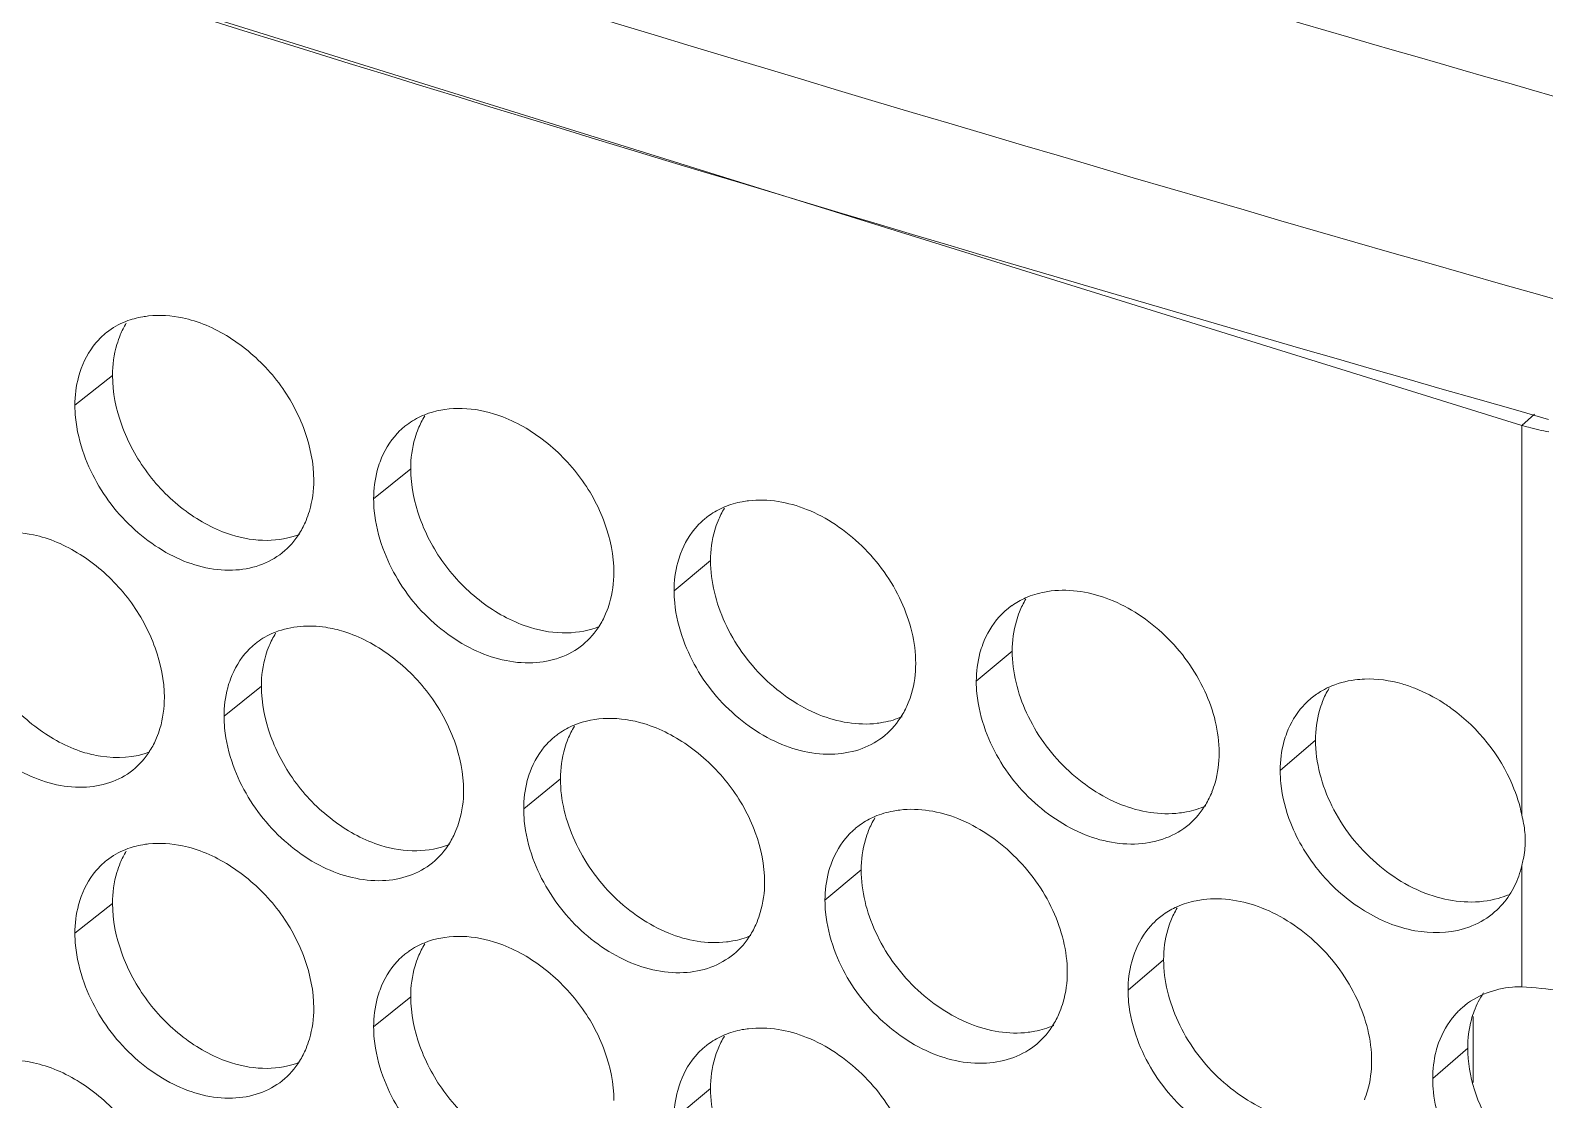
# Model space of a CAD drawing. Header units: millimetres. Extents: x 1177 to 4147, y 93 to 2194.
# Drawn here: x 2678.5 to 2701.09, y 985.1 to 1001.05 of the extents above; entities that cross this region are included whole.
import ezdxf

# ---------------------------------------------------------------- set-up
doc = ezdxf.new("R2010")
doc.units = ezdxf.units.MM
doc.header["$LTSCALE"] = 0.1
doc.layers.get('0').update_dxf_attribs({"lineweight": 13})
doc.layers.add('标注', color=251, linetype='Continuous', lineweight=9)

# ---------------------------------------------------------------- blocks, each defined once
blk = doc.blocks.new('02')
for p, q in [((4627.348, 1012.914), (4575.647, 1029.002)), ((4627.621, 1013.154), (4627.348, 1012.914)), ((4627.348, 1004.617), (4627.348, 1012.914)), ((4627.348, 1000.954), (4627.348, 1003.541))]:
    blk.add_line(p, q)
for points, knots in [([(4548.28, 1045.99), (4554.858, 1043.548), (4581.824, 1033.861), (4609.182, 1025.277), (4629.995, 1019.371)], [0, 0, 0, 0, 0.244897, 1, 1, 1, 1]), ([(4562.22, 1036.496), (4567.599, 1034.599), (4589.528, 1027.067), (4611.699, 1020.242), (4628.518, 1015.47)], [0, 0, 0, 0, 0.245995, 1, 1, 1, 1]), ([(4564.445, 1033.116), (4569.602, 1031.31), (4590.604, 1024.141), (4611.826, 1017.618), (4627.916, 1013.043)], [0, 0, 0, 0, 0.246202, 1, 1, 1, 1]), ([(4627.348, 1012.914), (4627.395, 1012.901), (4627.587, 1012.848), (4627.781, 1012.804), (4627.928, 1012.775)], [0, 0, 0, 0, 0.244866, 1, 1, 1, 1])]:
    blk.add_open_spline(points, degree=3, knots=knots)
at = {"layer": '标注'}
for p, q in [((4597.311, 1013.978), (4596.509, 1013.344)), ((4603.666, 1011.991), (4602.876, 1011.353)), ((4610.058, 1010.034), (4609.28, 1009.392)), ((4616.486, 1008.107), (4615.721, 1007.462)), ((4600.483, 1007.356), (4599.688, 1006.72)), ((4622.951, 1006.21), (4622.198, 1005.561)), ((4606.857, 1005.384), (4606.074, 1004.744)), ((4613.267, 1003.442), (4612.496, 1002.798)), ((4597.311, 1002.728), (4596.509, 1002.094)), ((4619.714, 1001.53), (4618.955, 1000.883)), ((4603.666, 1000.741), (4602.876, 1000.103)), ((4626.312, 998.912), (4626.312, 1000.317)), ((4626.196, 999.648), (4625.449, 998.998)), ((4610.058, 998.784), (4609.28, 998.142))]:
    blk.add_line(p, q, dxfattribs=at)
for centre, radius, start, end in [((4599.211, 1014.12), 1.879, 148.8077, 157.4184), ((4604.524, 1011.687), 1.558, 125.2904, 128.9998), ((4610.945, 1009.713), 1.579, 125.316, 129.5927), ((4611.976, 1010.164), 1.899, 148.7058, 157.8789), ((4617.403, 1007.77), 1.599, 125.3449, 130.1938), ((4618.416, 1008.23), 1.912, 149.0222, 158.126), ((4606.084, 1009.651), 1.893, 328.5006, 337.6837), ((4601.328, 1007.06), 1.548, 125.2788, 128.7064), ((4623.909, 1005.833), 1.647, 121.1376, 130.744), ((4623.959, 1005.75), 1.744, 114.6822, 121.1409), ((4624.886, 1006.331), 1.918, 149.2796, 158.5755), ((4612.506, 1007.721), 1.906, 328.8204, 337.9261), ((4608.769, 1005.517), 1.893, 148.546, 157.7608), ((4607.73, 1005.071), 1.568, 125.3028, 129.2952), ((4618.964, 1005.821), 1.919, 329.1361, 338.1835), ((4615.192, 1003.568), 1.906, 148.8645, 158.0006), ((4602.887, 1005.002), 1.886, 328.3391, 337.568), ((4614.169, 1003.113), 1.589, 125.3301, 129.8922), ((4625.364, 1004.057), 2.058, 0.0408, 5.1029), ((4599.211, 1002.87), 1.879, 148.8077, 157.4184), ((4625.378, 1003.986), 2.02, 340.5097, 347.2785), ((4626.352, 1004.573), 1.805, 285.9402, 293.0214), ((4621.65, 1001.649), 1.919, 149.179, 158.2551), ((4609.291, 1003.057), 1.899, 328.661, 337.8031), ((4620.645, 1001.184), 1.61, 125.3606, 130.4975), ((4604.524, 1000.437), 1.558, 125.2904, 128.9998), ((4615.73, 1001.142), 1.912, 328.9787, 338.0529), ((4610.945, 998.463), 1.579, 125.316, 129.5927), ((4611.976, 998.914), 1.899, 148.7058, 157.8789)]:
    blk.add_arc(centre, radius, start, end, dxfattribs=at)
for points, knots in [([(4598.079, 1015.247), (4598.037, 1015.242), (4597.873, 1015.219), (4597.711, 1015.176), (4597.596, 1015.131)], [0, 0, 0, 0, 0.255428, 1, 1, 1, 1]), ([(4599.051, 1015.142), (4598.97, 1015.168), (4598.653, 1015.251), (4598.319, 1015.273), (4598.079, 1015.247)], [0, 0, 0, 0, 0.261997, 1, 1, 1, 1]), ([(4597.185, 1014.896), (4597.125, 1014.848), (4596.893, 1014.634), (4596.727, 1014.353), (4596.644, 1014.13)], [0, 0, 0, 0, 0.245269, 1, 1, 1, 1]), ([(4601.6, 1011.749), (4601.6, 1012.107), (4601.445, 1012.851), (4600.896, 1013.856), (4600.077, 1014.666), (4599.4, 1015.033), (4599.051, 1015.142)], [0, 0, 0, 0, 0.239123, 0.496252, 0.755655, 1, 1, 1, 1]), ([(4597.476, 1014.841), (4597.449, 1014.776), (4597.35, 1014.499), (4597.311, 1014.202), (4597.311, 1013.978)], [0, 0, 0, 0, 0.240514, 1, 1, 1, 1]), ([(4596.644, 1014.13), (4596.622, 1014.07), (4596.542, 1013.816), (4596.509, 1013.547), (4596.509, 1013.344)], [0, 0, 0, 0, 0.241259, 1, 1, 1, 1]), ([(4597.311, 1013.978), (4597.311, 1013.621), (4597.464, 1012.877), (4598.01, 1011.871), (4598.825, 1011.058), (4599.5, 1010.691), (4599.848, 1010.582)], [0, 0, 0, 0, 0.239424, 0.496717, 0.755963, 1, 1, 1, 1]), ([(4596.509, 1013.344), (4596.509, 1013.258), (4596.528, 1012.899), (4596.613, 1012.545), (4596.705, 1012.289)], [0, 0, 0, 0, 0.240415, 1, 1, 1, 1]), ([(4605.433, 1013.164), (4605.186, 1013.24), (4604.687, 1013.319), (4604.186, 1013.231), (4603.965, 1013.143)], [0, 0, 0, 0, 0.521918, 1, 1, 1, 1]), ([(4607.997, 1009.782), (4607.997, 1010.14), (4607.841, 1010.883), (4607.288, 1011.886), (4606.463, 1012.693), (4605.784, 1013.056), (4605.433, 1013.164)], [0, 0, 0, 0, 0.238849, 0.495686, 0.755117, 1, 1, 1, 1]), ([(4603.544, 1012.898), (4603.484, 1012.85), (4603.257, 1012.637), (4603.094, 1012.36), (4603.013, 1012.141)], [0, 0, 0, 0, 0.245549, 1, 1, 1, 1]), ([(4603.828, 1012.845), (4603.801, 1012.781), (4603.704, 1012.506), (4603.666, 1012.212), (4603.666, 1011.991)], [0, 0, 0, 0, 0.240852, 1, 1, 1, 1]), ([(4596.705, 1012.289), (4596.871, 1011.826), (4597.263, 1011.171), (4597.982, 1010.499), (4598.756, 1009.998), (4599.633, 1009.764), (4600.442, 1009.902), (4600.784, 1010.086), (4600.928, 1010.202)], [0, 0, 0, 0, 0.27488, 0.413493, 0.547431, 0.788041, 0.896698, 1, 1, 1, 1]), ([(4603.013, 1012.141), (4602.99, 1012.08), (4602.909, 1011.826), (4602.876, 1011.556), (4602.876, 1011.353)], [0, 0, 0, 0, 0.241473, 1, 1, 1, 1]), ([(4603.666, 1011.991), (4603.666, 1011.634), (4603.82, 1010.89), (4604.369, 1009.886), (4605.19, 1009.077), (4605.868, 1008.714), (4606.218, 1008.607)], [0, 0, 0, 0, 0.23915, 0.496151, 0.755426, 1, 1, 1, 1]), ([(4601.435, 1010.89), (4601.462, 1010.955), (4601.56, 1011.231), (4601.6, 1011.527), (4601.6, 1011.749)], [0, 0, 0, 0, 0.240755, 1, 1, 1, 1]), ([(4602.876, 1011.353), (4602.876, 1011.267), (4602.895, 1010.909), (4602.981, 1010.555), (4603.073, 1010.299)], [0, 0, 0, 0, 0.240509, 1, 1, 1, 1]), ([(4610.868, 1011.31), (4610.823, 1011.305), (4610.647, 1011.278), (4610.473, 1011.228), (4610.351, 1011.177)], [0, 0, 0, 0, 0.255654, 1, 1, 1, 1]), ([(4614.43, 1007.845), (4614.43, 1008.296), (4614.186, 1009.232), (4613.489, 1010.209), (4612.738, 1010.813), (4611.955, 1011.239), (4611.282, 1011.358), (4610.868, 1011.31)], [0, 0, 0, 0, 0.246935, 0.51222, 0.644595, 0.771733, 1, 1, 1, 1]), ([(4609.939, 1010.93), (4609.881, 1010.882), (4609.659, 1010.67), (4609.499, 1010.397), (4609.418, 1010.181)], [0, 0, 0, 0, 0.245817, 1, 1, 1, 1]), ([(4610.217, 1010.879), (4610.19, 1010.815), (4610.096, 1010.543), (4610.058, 1010.252), (4610.058, 1010.034)], [0, 0, 0, 0, 0.241186, 1, 1, 1, 1]), ([(4595.875, 1010.518), (4595.793, 1010.544), (4595.477, 1010.628), (4595.144, 1010.651), (4594.905, 1010.625)], [0, 0, 0, 0, 0.26212, 1, 1, 1, 1]), ([(4598.415, 1007.119), (4598.415, 1007.477), (4598.261, 1008.221), (4597.714, 1009.227), (4596.897, 1010.039), (4596.223, 1010.408), (4595.875, 1010.518)], [0, 0, 0, 0, 0.239261, 0.496538, 0.755925, 1, 1, 1, 1]), ([(4599.848, 1010.582), (4600.092, 1010.505), (4600.583, 1010.424), (4601.078, 1010.509), (4601.296, 1010.594)], [0, 0, 0, 0, 0.521681, 1, 1, 1, 1]), ([(4603.073, 1010.299), (4603.241, 1009.835), (4603.638, 1009.179), (4604.364, 1008.509), (4605.147, 1008.013), (4606.032, 1007.787), (4606.846, 1007.935), (4607.19, 1008.123), (4607.334, 1008.242)], [0, 0, 0, 0, 0.274191, 0.412612, 0.546477, 0.787348, 0.896324, 1, 1, 1, 1]), ([(4609.418, 1010.181), (4609.395, 1010.121), (4609.313, 1009.865), (4609.28, 1009.595), (4609.28, 1009.392)], [0, 0, 0, 0, 0.241688, 1, 1, 1, 1]), ([(4610.058, 1010.034), (4610.058, 1009.583), (4610.299, 1008.647), (4610.993, 1007.668), (4611.74, 1007.064), (4612.522, 1006.637), (4613.194, 1006.518), (4613.607, 1006.567)], [0, 0, 0, 0, 0.247242, 0.512574, 0.644829, 0.771813, 1, 1, 1, 1]), ([(4607.835, 1008.932), (4607.862, 1008.997), (4607.958, 1009.27), (4607.997, 1009.563), (4607.997, 1009.782)], [0, 0, 0, 0, 0.241091, 1, 1, 1, 1]), ([(4609.28, 1009.392), (4609.28, 1009.306), (4609.299, 1008.948), (4609.385, 1008.595), (4609.478, 1008.339)], [0, 0, 0, 0, 0.240605, 1, 1, 1, 1]), ([(4617.318, 1009.387), (4617.27, 1009.381), (4617.084, 1009.352), (4616.902, 1009.297), (4616.773, 1009.241)], [0, 0, 0, 0, 0.25587, 1, 1, 1, 1]), ([(4620.899, 1005.939), (4620.899, 1006.389), (4620.654, 1007.325), (4619.952, 1008.299), (4619.198, 1008.899), (4618.409, 1009.321), (4617.733, 1009.437), (4617.318, 1009.387)], [0, 0, 0, 0, 0.246434, 0.511288, 0.64364, 0.770925, 1, 1, 1, 1]), ([(4594.147, 1009.358), (4594.147, 1009), (4594.3, 1008.256), (4594.844, 1007.249), (4595.657, 1006.435), (4596.33, 1006.066), (4596.677, 1005.956)], [0, 0, 0, 0, 0.239562, 0.497002, 0.756233, 1, 1, 1, 1]), ([(4616.37, 1008.991), (4616.314, 1008.943), (4616.097, 1008.733), (4615.939, 1008.465), (4615.859, 1008.252)], [0, 0, 0, 0, 0.246074, 1, 1, 1, 1]), ([(4616.642, 1008.942), (4616.616, 1008.878), (4616.524, 1008.609), (4616.486, 1008.322), (4616.486, 1008.107)], [0, 0, 0, 0, 0.241514, 1, 1, 1, 1]), ([(4602.238, 1008.524), (4602.112, 1008.563), (4601.637, 1008.675), (4601.12, 1008.641), (4600.786, 1008.512)], [0, 0, 0, 0, 0.268741, 1, 1, 1, 1]), ([(4604.794, 1005.137), (4604.794, 1005.495), (4604.638, 1006.238), (4604.087, 1007.242), (4603.265, 1008.051), (4602.587, 1008.416), (4602.238, 1008.524)], [0, 0, 0, 0, 0.238985, 0.495968, 0.755385, 1, 1, 1, 1]), ([(4606.218, 1008.607), (4606.468, 1008.53), (4606.972, 1008.451), (4607.478, 1008.545), (4607.7, 1008.635)], [0, 0, 0, 0, 0.521668, 1, 1, 1, 1]), ([(4600.36, 1008.268), (4600.3, 1008.22), (4600.07, 1008.007), (4599.906, 1007.728), (4599.824, 1007.507)], [0, 0, 0, 0, 0.245411, 1, 1, 1, 1]), ([(4600.647, 1008.215), (4600.62, 1008.15), (4600.523, 1007.874), (4600.483, 1007.578), (4600.483, 1007.356)], [0, 0, 0, 0, 0.240684, 1, 1, 1, 1]), ([(4609.478, 1008.339), (4609.648, 1007.874), (4610.049, 1007.217), (4610.784, 1006.55), (4611.575, 1006.057), (4612.469, 1005.839), (4613.288, 1005.997), (4613.632, 1006.191), (4613.776, 1006.312)], [0, 0, 0, 0, 0.27351, 0.411743, 0.545537, 0.786668, 0.895956, 1, 1, 1, 1]), ([(4615.859, 1008.252), (4615.837, 1008.191), (4615.754, 1007.936), (4615.721, 1007.665), (4615.721, 1007.462)], [0, 0, 0, 0, 0.241904, 1, 1, 1, 1]), ([(4616.486, 1008.107), (4616.486, 1007.657), (4616.729, 1006.721), (4617.427, 1005.745), (4618.179, 1005.144), (4618.966, 1004.721), (4619.641, 1004.606), (4620.055, 1004.657)], [0, 0, 0, 0, 0.246741, 0.511644, 0.643878, 0.771009, 1, 1, 1, 1]), ([(4614.272, 1007.005), (4614.298, 1007.069), (4614.392, 1007.339), (4614.43, 1007.628), (4614.43, 1007.845)], [0, 0, 0, 0, 0.241422, 1, 1, 1, 1]), ([(4593.535, 1007.67), (4593.701, 1007.208), (4594.09, 1006.553), (4594.805, 1005.879), (4595.574, 1005.378), (4596.447, 1005.139), (4597.254, 1005.273), (4597.596, 1005.453), (4597.74, 1005.568)], [0, 0, 0, 0, 0.275228, 0.413938, 0.547913, 0.788391, 0.896887, 1, 1, 1, 1]), ([(4599.824, 1007.507), (4599.801, 1007.446), (4599.721, 1007.192), (4599.688, 1006.923), (4599.688, 1006.72)], [0, 0, 0, 0, 0.241366, 1, 1, 1, 1]), ([(4615.721, 1007.462), (4615.721, 1007.376), (4615.74, 1007.017), (4615.827, 1006.664), (4615.92, 1006.409)], [0, 0, 0, 0, 0.240702, 1, 1, 1, 1]), ([(4623.995, 1007.511), (4623.927, 1007.508), (4623.666, 1007.486), (4623.407, 1007.415), (4623.231, 1007.334)], [0, 0, 0, 0, 0.258302, 1, 1, 1, 1]), ([(4625.071, 1007.313), (4624.982, 1007.349), (4624.636, 1007.469), (4624.265, 1007.521), (4623.995, 1007.511)], [0, 0, 0, 0, 0.2621, 1, 1, 1, 1]), ([(4598.249, 1006.255), (4598.277, 1006.321), (4598.376, 1006.598), (4598.415, 1006.896), (4598.415, 1007.119)], [0, 0, 0, 0, 0.240585, 1, 1, 1, 1]), ([(4600.483, 1007.356), (4600.483, 1006.998), (4600.637, 1006.255), (4601.185, 1005.25), (4602.003, 1004.439), (4602.68, 1004.074), (4603.028, 1003.965)], [0, 0, 0, 0, 0.239286, 0.496433, 0.755694, 1, 1, 1, 1]), ([(4625.86, 1006.876), (4625.798, 1006.921), (4625.549, 1007.091), (4625.28, 1007.231), (4625.071, 1007.313)], [0, 0, 0, 0, 0.255275, 1, 1, 1, 1]), ([(4622.834, 1007.08), (4622.779, 1007.033), (4622.571, 1006.828), (4622.419, 1006.569), (4622.341, 1006.364)], [0, 0, 0, 0, 0.246444, 1, 1, 1, 1]), ([(4623.101, 1007.031), (4623.076, 1006.968), (4622.987, 1006.703), (4622.951, 1006.422), (4622.951, 1006.21)], [0, 0, 0, 0, 0.241851, 1, 1, 1, 1]), ([(4627.348, 1004.617), (4627.305, 1004.834), (4627.026, 1005.707), (4626.419, 1006.469), (4625.86, 1006.876)], [0, 0, 0, 0, 0.242658, 1, 1, 1, 1]), ([(4599.688, 1006.72), (4599.688, 1006.634), (4599.706, 1006.275), (4599.792, 1005.922), (4599.884, 1005.665)], [0, 0, 0, 0, 0.240462, 1, 1, 1, 1]), ([(4608.638, 1006.56), (4608.387, 1006.636), (4607.882, 1006.715), (4607.376, 1006.622), (4607.153, 1006.531)], [0, 0, 0, 0, 0.521913, 1, 1, 1, 1]), ([(4611.209, 1003.185), (4611.209, 1003.542), (4611.053, 1004.286), (4610.498, 1005.287), (4609.671, 1006.092), (4608.989, 1006.454), (4608.638, 1006.56)], [0, 0, 0, 0, 0.238714, 0.495406, 0.754851, 1, 1, 1, 1]), ([(4613.607, 1006.567), (4613.653, 1006.573), (4613.835, 1006.601), (4614.014, 1006.653), (4614.139, 1006.708)], [0, 0, 0, 0, 0.255679, 1, 1, 1, 1]), ([(4606.737, 1006.285), (4606.678, 1006.237), (4606.453, 1006.025), (4606.292, 1005.75), (4606.211, 1005.532)], [0, 0, 0, 0, 0.245684, 1, 1, 1, 1]), ([(4607.018, 1006.233), (4606.991, 1006.169), (4606.896, 1005.896), (4606.857, 1005.603), (4606.857, 1005.384)], [0, 0, 0, 0, 0.24102, 1, 1, 1, 1]), ([(4615.92, 1006.409), (4616.091, 1005.943), (4616.498, 1005.285), (4617.24, 1004.621), (4618.04, 1004.132), (4618.943, 1003.923), (4619.766, 1004.091), (4620.111, 1004.29), (4620.255, 1004.414)], [0, 0, 0, 0, 0.272838, 0.410886, 0.544611, 0.786, 0.895595, 1, 1, 1, 1]), ([(4622.341, 1006.364), (4622.317, 1006.302), (4622.232, 1006.043), (4622.198, 1005.768), (4622.198, 1005.561)], [0, 0, 0, 0, 0.242016, 1, 1, 1, 1]), ([(4622.951, 1006.21), (4622.951, 1005.729), (4623.228, 1004.727), (4624.17, 1003.529), (4625.446, 1002.771), (4626.431, 1002.718), (4626.848, 1002.838)], [0, 0, 0, 0, 0.249772, 0.517807, 0.774905, 1, 1, 1, 1]), ([(4596.677, 1005.956), (4596.801, 1005.917), (4597.269, 1005.804), (4597.779, 1005.834), (4598.108, 1005.959)], [0, 0, 0, 0, 0.268595, 1, 1, 1, 1]), ([(4620.745, 1005.108), (4620.77, 1005.172), (4620.862, 1005.439), (4620.899, 1005.725), (4620.899, 1005.939)], [0, 0, 0, 0, 0.241748, 1, 1, 1, 1]), ([(4599.884, 1005.665), (4600.052, 1005.202), (4600.446, 1004.546), (4601.169, 1003.875), (4601.947, 1003.377), (4602.828, 1003.147), (4603.639, 1003.29), (4603.982, 1003.476), (4604.127, 1003.593)], [0, 0, 0, 0, 0.274535, 0.413051, 0.546952, 0.787693, 0.89651, 1, 1, 1, 1]), ([(4606.211, 1005.532), (4606.188, 1005.472), (4606.107, 1005.217), (4606.074, 1004.947), (4606.074, 1004.744)], [0, 0, 0, 0, 0.24158, 1, 1, 1, 1]), ([(4622.198, 1005.561), (4622.198, 1005.469), (4622.219, 1005.087), (4622.318, 1004.711), (4622.424, 1004.44)], [0, 0, 0, 0, 0.240389, 1, 1, 1, 1]), ([(4606.857, 1005.384), (4606.857, 1004.933), (4607.098, 1003.997), (4607.789, 1003.016), (4608.535, 1002.41), (4609.314, 1001.981), (4609.984, 1001.861), (4610.396, 1001.909)], [0, 0, 0, 0, 0.247494, 0.513042, 0.645309, 0.772218, 1, 1, 1, 1]), ([(4604.631, 1004.282), (4604.657, 1004.347), (4604.754, 1004.622), (4604.794, 1004.916), (4604.794, 1005.137)], [0, 0, 0, 0, 0.240924, 1, 1, 1, 1]), ([(4606.074, 1004.744), (4606.074, 1004.658), (4606.092, 1004.299), (4606.178, 1003.946), (4606.271, 1003.69)], [0, 0, 0, 0, 0.240557, 1, 1, 1, 1]), ([(4614.089, 1004.72), (4614.042, 1004.714), (4613.861, 1004.686), (4613.683, 1004.634), (4613.557, 1004.58)], [0, 0, 0, 0, 0.255763, 1, 1, 1, 1]), ([(4617.66, 1001.263), (4617.66, 1001.714), (4617.416, 1002.65), (4616.716, 1003.625), (4615.963, 1004.227), (4615.177, 1004.651), (4614.503, 1004.769), (4614.089, 1004.72)], [0, 0, 0, 0, 0.246684, 0.511753, 0.644116, 0.771328, 1, 1, 1, 1]), ([(4620.055, 1004.657), (4620.105, 1004.663), (4620.296, 1004.693), (4620.484, 1004.751), (4620.615, 1004.81)], [0, 0, 0, 0, 0.255887, 1, 1, 1, 1]), ([(4613.15, 1004.332), (4613.093, 1004.284), (4612.873, 1004.073), (4612.714, 1003.802), (4612.634, 1003.588)], [0, 0, 0, 0, 0.245947, 1, 1, 1, 1]), ([(4613.425, 1004.282), (4613.399, 1004.218), (4613.305, 1003.947), (4613.267, 1003.658), (4613.267, 1003.442)], [0, 0, 0, 0, 0.241351, 1, 1, 1, 1]), ([(4622.424, 1004.44), (4622.574, 1004.058), (4623.01, 1003.338), (4623.936, 1002.531), (4625.012, 1002.082), (4625.772, 1002.092), (4626.103, 1002.187)], [0, 0, 0, 0, 0.264547, 0.530604, 0.77855, 1, 1, 1, 1]), ([(4598.079, 1003.997), (4598.037, 1003.992), (4597.873, 1003.969), (4597.711, 1003.926), (4597.596, 1003.881)], [0, 0, 0, 0, 0.255428, 1, 1, 1, 1]), ([(4599.051, 1003.892), (4598.97, 1003.918), (4598.653, 1004.001), (4598.319, 1004.023), (4598.079, 1003.997)], [0, 0, 0, 0, 0.261997, 1, 1, 1, 1]), ([(4601.6, 1000.499), (4601.6, 1000.857), (4601.445, 1001.601), (4600.896, 1002.606), (4600.077, 1003.416), (4599.4, 1003.783), (4599.051, 1003.892)], [0, 0, 0, 0, 0.239123, 0.496252, 0.755655, 1, 1, 1, 1]), ([(4603.028, 1003.965), (4603.275, 1003.889), (4603.773, 1003.809), (4604.273, 1003.898), (4604.493, 1003.986)], [0, 0, 0, 0, 0.521675, 1, 1, 1, 1]), ([(4627.348, 1003.541), (4627.36, 1003.582), (4627.404, 1003.751), (4627.421, 1003.927), (4627.421, 1004.059)], [0, 0, 0, 0, 0.244815, 1, 1, 1, 1]), ([(4597.185, 1003.646), (4597.125, 1003.598), (4596.893, 1003.384), (4596.727, 1003.103), (4596.644, 1002.88)], [0, 0, 0, 0, 0.245269, 1, 1, 1, 1]), ([(4597.476, 1003.591), (4597.449, 1003.526), (4597.35, 1003.249), (4597.311, 1002.952), (4597.311, 1002.728)], [0, 0, 0, 0, 0.240514, 1, 1, 1, 1]), ([(4606.271, 1003.69), (4606.44, 1003.225), (4606.839, 1002.569), (4607.569, 1001.901), (4608.356, 1001.406), (4609.246, 1001.184), (4610.062, 1001.337), (4610.406, 1001.529), (4610.551, 1001.648)], [0, 0, 0, 0, 0.27385, 0.412176, 0.546005, 0.787007, 0.896139, 1, 1, 1, 1]), ([(4612.634, 1003.588), (4612.611, 1003.527), (4612.529, 1003.272), (4612.496, 1003.001), (4612.496, 1002.798)], [0, 0, 0, 0, 0.241796, 1, 1, 1, 1]), ([(4613.267, 1003.442), (4613.267, 1002.991), (4613.51, 1002.056), (4614.205, 1001.078), (4614.955, 1000.475), (4615.739, 1000.05), (4616.413, 999.933), (4616.827, 999.983)], [0, 0, 0, 0, 0.246991, 0.512108, 0.644352, 0.77141, 1, 1, 1, 1]), ([(4611.049, 1002.34), (4611.075, 1002.404), (4611.17, 1002.676), (4611.209, 1002.967), (4611.209, 1003.185)], [0, 0, 0, 0, 0.241257, 1, 1, 1, 1]), ([(4596.644, 1002.88), (4596.622, 1002.82), (4596.542, 1002.566), (4596.509, 1002.297), (4596.509, 1002.094)], [0, 0, 0, 0, 0.241259, 1, 1, 1, 1]), ([(4597.311, 1002.728), (4597.311, 1002.371), (4597.464, 1001.627), (4598.01, 1000.621), (4598.825, 999.808), (4599.5, 999.441), (4599.848, 999.332)], [0, 0, 0, 0, 0.239424, 0.496717, 0.755963, 1, 1, 1, 1]), ([(4612.496, 1002.798), (4612.496, 1002.712), (4612.515, 1002.354), (4612.601, 1002.001), (4612.695, 1001.745)], [0, 0, 0, 0, 0.240653, 1, 1, 1, 1]), ([(4620.556, 1002.811), (4620.507, 1002.805), (4620.316, 1002.775), (4620.129, 1002.718), (4619.998, 1002.659)], [0, 0, 0, 0, 0.255975, 1, 1, 1, 1]), ([(4624.148, 999.372), (4624.148, 999.822), (4623.902, 1000.758), (4623.198, 1001.73), (4622.441, 1002.328), (4621.65, 1002.749), (4620.973, 1002.863), (4620.556, 1002.811)], [0, 0, 0, 0, 0.246187, 0.510826, 0.643167, 0.770525, 1, 1, 1, 1]), ([(4619.599, 1002.408), (4619.543, 1002.36), (4619.329, 1002.151), (4619.173, 1001.884), (4619.094, 1001.673)], [0, 0, 0, 0, 0.246198, 1, 1, 1, 1]), ([(4619.868, 1002.36), (4619.843, 1002.296), (4619.751, 1002.029), (4619.714, 1001.744), (4619.714, 1001.53)], [0, 0, 0, 0, 0.241677, 1, 1, 1, 1]), ([(4626.103, 1002.187), (4626.165, 1002.205), (4626.405, 1002.287), (4626.627, 1002.423), (4626.769, 1002.547)], [0, 0, 0, 0, 0.255293, 1, 1, 1, 1]), ([(4596.509, 1002.094), (4596.509, 1002.008), (4596.528, 1001.649), (4596.613, 1001.295), (4596.705, 1001.039)], [0, 0, 0, 0, 0.240415, 1, 1, 1, 1]), ([(4605.433, 1001.914), (4605.186, 1001.99), (4604.687, 1002.069), (4604.186, 1001.981), (4603.965, 1001.893)], [0, 0, 0, 0, 0.521918, 1, 1, 1, 1]), ([(4610.396, 1001.909), (4610.441, 1001.914), (4610.618, 1001.941), (4610.792, 1001.991), (4610.915, 1002.043)], [0, 0, 0, 0, 0.255573, 1, 1, 1, 1]), ([(4603.544, 1001.648), (4603.484, 1001.6), (4603.257, 1001.387), (4603.094, 1001.11), (4603.013, 1000.891)], [0, 0, 0, 0, 0.245549, 1, 1, 1, 1]), ([(4607.997, 998.532), (4607.997, 998.89), (4607.841, 999.633), (4607.288, 1000.636), (4606.463, 1001.443), (4605.784, 1001.806), (4605.433, 1001.914)], [0, 0, 0, 0, 0.238849, 0.495686, 0.755117, 1, 1, 1, 1]), ([(4612.695, 1001.745), (4612.865, 1001.279), (4613.269, 1000.622), (4614.007, 999.957), (4614.803, 999.466), (4615.701, 999.252), (4616.522, 999.415), (4616.867, 999.612), (4617.011, 999.734)], [0, 0, 0, 0, 0.273173, 0.411313, 0.545072, 0.786333, 0.895775, 1, 1, 1, 1]), ([(4619.094, 1001.673), (4619.071, 1001.613), (4618.988, 1001.357), (4618.955, 1001.086), (4618.955, 1000.883)], [0, 0, 0, 0, 0.242012, 1, 1, 1, 1]), ([(4603.828, 1001.595), (4603.801, 1001.531), (4603.704, 1001.256), (4603.666, 1000.962), (4603.666, 1000.741)], [0, 0, 0, 0, 0.240852, 1, 1, 1, 1]), ([(4619.714, 1001.53), (4619.714, 1001.08), (4619.958, 1000.144), (4620.658, 999.17), (4621.412, 998.571), (4622.201, 998.149), (4622.877, 998.036), (4623.293, 998.088)], [0, 0, 0, 0, 0.246494, 0.511184, 0.643406, 0.77061, 1, 1, 1, 1]), ([(4596.705, 1001.039), (4596.871, 1000.576), (4597.263, 999.921), (4597.982, 999.249), (4598.756, 998.748), (4599.633, 998.514), (4600.442, 998.652), (4600.784, 998.836), (4600.928, 998.952)], [0, 0, 0, 0, 0.27488, 0.413493, 0.547431, 0.788041, 0.896698, 1, 1, 1, 1]), ([(4617.504, 1000.428), (4617.53, 1000.491), (4617.623, 1000.761), (4617.66, 1001.048), (4617.66, 1001.263)], [0, 0, 0, 0, 0.241585, 1, 1, 1, 1]), ([(4603.013, 1000.891), (4602.99, 1000.83), (4602.909, 1000.576), (4602.876, 1000.306), (4602.876, 1000.103)], [0, 0, 0, 0, 0.241473, 1, 1, 1, 1]), ([(4603.666, 1000.741), (4603.666, 1000.384), (4603.82, 999.64), (4604.369, 998.636), (4605.19, 997.827), (4605.868, 997.464), (4606.218, 997.357)], [0, 0, 0, 0, 0.23915, 0.496151, 0.755426, 1, 1, 1, 1]), ([(4618.955, 1000.883), (4618.955, 1000.797), (4618.974, 1000.438), (4619.061, 1000.086), (4619.155, 999.831)], [0, 0, 0, 0, 0.240751, 1, 1, 1, 1]), ([(4627.348, 1000.954), (4627.281, 1000.955), (4627.022, 1000.944), (4626.765, 1000.886), (4626.586, 1000.816)], [0, 0, 0, 0, 0.258603, 1, 1, 1, 1]), ([(4630.617, 1000.299), (4630.361, 1000.4), (4629.819, 1000.564), (4628.729, 1000.796), (4627.896, 1000.917), (4627.348, 1000.954)], [0, 0, 0, 0, 0.246985, 0.506558, 1, 1, 1, 1]), ([(4601.435, 999.64), (4601.462, 999.705), (4601.56, 999.981), (4601.6, 1000.277), (4601.6, 1000.499)], [0, 0, 0, 0, 0.240755, 1, 1, 1, 1]), ([(4626.077, 1000.508), (4626.021, 1000.459), (4625.806, 1000.245), (4625.653, 999.973), (4625.576, 999.758)], [0, 0, 0, 0, 0.24633, 1, 1, 1, 1]), ([(4626.333, 1000.436), (4626.31, 1000.375), (4626.229, 1000.12), (4626.196, 999.85), (4626.196, 999.648)], [0, 0, 0, 0, 0.242216, 1, 1, 1, 1]), ([(4602.876, 1000.103), (4602.876, 1000.017), (4602.895, 999.659), (4602.981, 999.305), (4603.073, 999.049)], [0, 0, 0, 0, 0.240509, 1, 1, 1, 1]), ([(4610.868, 1000.06), (4610.823, 1000.055), (4610.647, 1000.028), (4610.473, 999.978), (4610.351, 999.927)], [0, 0, 0, 0, 0.255654, 1, 1, 1, 1]), ([(4614.43, 996.595), (4614.43, 997.046), (4614.186, 997.982), (4613.489, 998.959), (4612.738, 999.563), (4611.955, 999.989), (4611.282, 1000.108), (4610.868, 1000.06)], [0, 0, 0, 0, 0.246935, 0.51222, 0.644595, 0.771733, 1, 1, 1, 1]), ([(4616.827, 999.983), (4616.875, 999.989), (4617.061, 1000.018), (4617.244, 1000.073), (4617.373, 1000.13)], [0, 0, 0, 0, 0.255784, 1, 1, 1, 1]), ([(4619.155, 999.831), (4619.327, 999.364), (4619.735, 998.705), (4620.482, 998.043), (4621.286, 997.556), (4622.193, 997.351), (4623.018, 997.524), (4623.364, 997.726), (4623.508, 997.851)], [0, 0, 0, 0, 0.272504, 0.410462, 0.544153, 0.785671, 0.895417, 1, 1, 1, 1]), ([(4625.576, 999.758), (4625.555, 999.699), (4625.48, 999.452), (4625.449, 999.193), (4625.449, 998.998)], [0, 0, 0, 0, 0.242457, 1, 1, 1, 1]), ([(4595.875, 999.268), (4595.793, 999.294), (4595.477, 999.378), (4595.144, 999.401), (4594.905, 999.375)], [0, 0, 0, 0, 0.26212, 1, 1, 1, 1]), ([(4609.939, 999.68), (4609.881, 999.632), (4609.659, 999.42), (4609.499, 999.147), (4609.418, 998.931)], [0, 0, 0, 0, 0.245817, 1, 1, 1, 1]), ([(4610.217, 999.629), (4610.19, 999.565), (4610.096, 999.293), (4610.058, 999.002), (4610.058, 998.784)], [0, 0, 0, 0, 0.241186, 1, 1, 1, 1]), ([(4623.995, 998.547), (4624.02, 998.61), (4624.111, 998.876), (4624.148, 999.159), (4624.148, 999.372)], [0, 0, 0, 0, 0.241909, 1, 1, 1, 1]), ([(4626.196, 999.648), (4626.196, 999.049), (4626.617, 997.813), (4627.539, 996.918), (4628.091, 996.605)], [0, 0, 0, 0, 0.485697, 1, 1, 1, 1]), ([(4598.415, 995.869), (4598.415, 996.227), (4598.261, 996.971), (4597.714, 997.977), (4596.897, 998.789), (4596.223, 999.158), (4595.875, 999.268)], [0, 0, 0, 0, 0.239261, 0.496538, 0.755925, 1, 1, 1, 1]), ([(4599.848, 999.332), (4600.092, 999.255), (4600.583, 999.174), (4601.078, 999.259), (4601.296, 999.344)], [0, 0, 0, 0, 0.521681, 1, 1, 1, 1]), ([(4603.073, 999.049), (4603.241, 998.585), (4603.638, 997.929), (4604.364, 997.259), (4605.147, 996.763), (4606.032, 996.537), (4606.846, 996.685), (4607.19, 996.873), (4607.334, 996.992)], [0, 0, 0, 0, 0.274191, 0.412612, 0.546477, 0.787348, 0.896324, 1, 1, 1, 1]), ([(4609.418, 998.931), (4609.395, 998.871), (4609.313, 998.615), (4609.28, 998.345), (4609.28, 998.142)], [0, 0, 0, 0, 0.241688, 1, 1, 1, 1]), ([(4610.058, 998.784), (4610.058, 998.333), (4610.299, 997.397), (4610.993, 996.418), (4611.74, 995.814), (4612.522, 995.387), (4613.194, 995.268), (4613.607, 995.317)], [0, 0, 0, 0, 0.247242, 0.512574, 0.644829, 0.771813, 1, 1, 1, 1]), ([(4625.449, 998.998), (4625.449, 998.927), (4625.462, 998.634), (4625.521, 998.344), (4625.586, 998.132)], [0, 0, 0, 0, 0.242222, 1, 1, 1, 1])]:
    blk.add_open_spline(points, degree=3, knots=knots, dxfattribs=at)
for points in [[(4597.596, 1015.131), (4597.449, 1015.073), (4597.309, 1014.994), (4597.185, 1014.896)], [(4603.965, 1013.143), (4603.845, 1013.095), (4603.729, 1013.033), (4603.624, 1012.959)], [(4603.966, 1013.117), (4603.913, 1013.03), (4603.866, 1012.939), (4603.828, 1012.845)], [(4610.351, 1011.177), (4610.239, 1011.13), (4610.131, 1011.071), (4610.032, 1011.001)], [(4601.296, 1010.62), (4601.35, 1010.706), (4601.396, 1010.796), (4601.435, 1010.89)], [(4600.928, 1010.202), (4601.073, 1010.318), (4601.198, 1010.462), (4601.296, 1010.62)], [(4616.773, 1009.241), (4616.669, 1009.195), (4616.57, 1009.14), (4616.477, 1009.074)], [(4600.786, 1008.512), (4600.662, 1008.464), (4600.542, 1008.401), (4600.434, 1008.324)], [(4600.786, 1008.486), (4600.733, 1008.4), (4600.686, 1008.309), (4600.647, 1008.215)], [(4607.334, 1008.242), (4607.477, 1008.359), (4607.601, 1008.504), (4607.698, 1008.662)], [(4607.153, 1006.531), (4607.037, 1006.484), (4606.926, 1006.424), (4606.824, 1006.351)], [(4613.776, 1006.312), (4613.918, 1006.431), (4614.04, 1006.576), (4614.136, 1006.734)], [(4598.109, 1005.985), (4598.163, 1006.071), (4598.21, 1006.162), (4598.249, 1006.255)], [(4597.74, 1005.568), (4597.885, 1005.683), (4598.011, 1005.827), (4598.109, 1005.985)], [(4613.557, 1004.58), (4613.45, 1004.534), (4613.346, 1004.477), (4613.25, 1004.409)], [(4620.255, 1004.414), (4620.395, 1004.534), (4620.516, 1004.679), (4620.611, 1004.837)], [(4627.413, 1004.24), (4627.402, 1004.367), (4627.379, 1004.493), (4627.348, 1004.617)], [(4597.596, 1003.881), (4597.449, 1003.823), (4597.309, 1003.744), (4597.185, 1003.646)], [(4604.127, 1003.593), (4604.271, 1003.71), (4604.395, 1003.854), (4604.493, 1004.012)], [(4627.082, 1002.907), (4627.164, 1003.033), (4627.232, 1003.17), (4627.282, 1003.312)], [(4619.998, 1002.659), (4619.898, 1002.614), (4619.802, 1002.56), (4619.713, 1002.497)], [(4626.769, 1002.547), (4626.889, 1002.652), (4626.995, 1002.774), (4627.082, 1002.907)], [(4610.551, 1001.648), (4610.693, 1001.766), (4610.816, 1001.911), (4610.913, 1002.069)], [(4603.965, 1001.893), (4603.845, 1001.845), (4603.729, 1001.783), (4603.624, 1001.709)], [(4603.966, 1001.867), (4603.913, 1001.78), (4603.866, 1001.689), (4603.828, 1001.595)], [(4626.586, 1000.816), (4626.402, 1000.743), (4626.226, 1000.639), (4626.077, 1000.508)], [(4626.53, 1000.824), (4626.449, 1000.703), (4626.383, 1000.572), (4626.333, 1000.436)], [(4617.011, 999.734), (4617.152, 999.854), (4617.274, 999.999), (4617.369, 1000.157)], [(4610.351, 999.927), (4610.239, 999.88), (4610.131, 999.821), (4610.032, 999.751)], [(4600.928, 998.952), (4601.073, 999.068), (4601.198, 999.212), (4601.296, 999.37)], [(4601.296, 999.37), (4601.35, 999.456), (4601.396, 999.546), (4601.435, 999.64)]]:
    blk.add_open_spline(points, degree=3, dxfattribs=at)

msp = doc.modelspace()

# ---------------------------------------------------------------- block references
at = {"xscale": 0.7, "yscale": 0.7, "zscale": 0.7}
msp.add_blockref('02', (-538.391, 286.112), dxfattribs=at)

doc.saveas('drawing.dxf')
